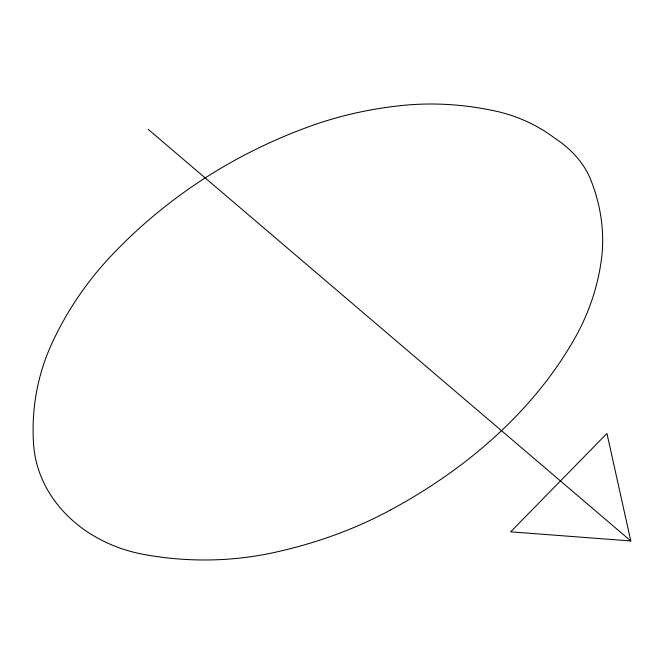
<?xml version="1.0" encoding="UTF-8"?>
<svg xmlns="http://www.w3.org/2000/svg" width="664" height="664" viewBox="0 0 664 664"><rect width="100%" height="100%" fill="white"/><g stroke="black" fill="none" stroke-linecap="round" stroke-linejoin="round"><path stroke-width="1" d="M630.8 540.961L510.657 531.839L606.938 433.459L630.8 540.961L148.279 129.397M390.913 509.794A599.26 422.262 2.3 0 0 574.136 339.445A389.013 288.251 8.8 0 0 601.36 259.939A259.109 192.834 14.5 0 0 590.636 179.521A89.383 63.752 20.6 0 0 554.191 137.78A112.125 80.718 19.9 0 0 494.846 110.921A252.901 194.004 21.8 0 0 402.766 105.418A429.5 347.953 29 0 0 310.171 126.226A757.383 616.267 47.3 0 0 111.071 255.972A447.453 381.02 29.1 0 0 52.207 342.773A280.183 239.812 15.2 0 0 33.615 444.565A137.556 117.976 2.5 0 0 143.706 554.423A271.925 219.958 6.2 0 0 272.082 552.938A407.48 309.972 5.2 0 0 390.913 509.794"/></g></svg>
